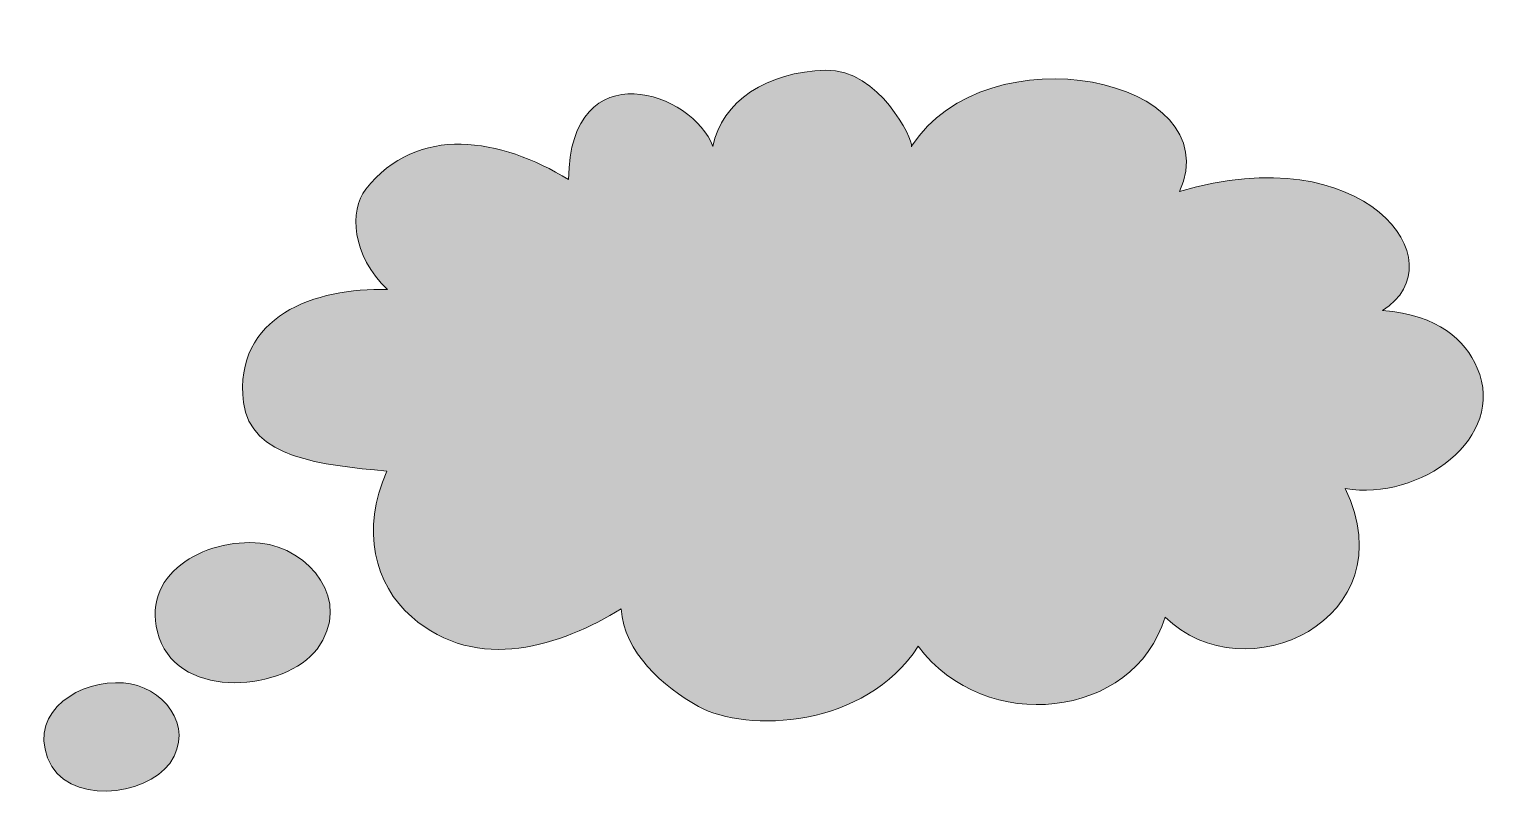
# Model space of a CAD drawing. Header units: inches. Extents: x -1 to 103, y -1 to 54.
import ezdxf

# ---------------------------------------------------------------- set-up
doc = ezdxf.new("R2010")
doc.units = ezdxf.units.IN
doc.header["$MEASUREMENT"] = 0
doc.layers.add('Layer 1', color=7, linetype='Continuous')

msp = doc.modelspace()

# ---------------------------------------------------------------- hatches: boundary and pattern name
at = {"layer": 'Layer 1', "true_color": 0xffffff}
h = msp.add_hatch(color=7, dxfattribs=at)
edge = h.paths.add_edge_path()
edge.add_spline(control_points=[(101.17, 29.86), (100.3, 31.86), (98.49, 33.57), (94.49, 33.93), (99.91, 37.3), (93.19, 46.26), (80.16, 42.31), (83.73, 50.38), (66.48, 53.75), (61.25, 45.51), (61.25, 45.5), (61.24, 45.49), (61.23, 45.48), (61.24, 45.49), (61.25, 45.5), (61.25, 45.51), (61.34, 45.95), (58.99, 50.97), (55.18, 50.88), (51.06, 50.79), (47.83, 48.67), (47.22, 45.49), (45.89, 49.29), (37.13, 52.38), (37.03, 43.16), (32.24, 46.1), (26.37, 47.11), (22.72, 42.48), (21.53, 40.98), (21.72, 37.82), (24.26, 35.4), (19.15, 35.57), (13.36, 33.5), (14.09, 27.44), (14.57, 23.49), (19.61, 23.03), (24.2, 22.58), (22.39, 18.41), (23.31, 14.61), (25.96, 12.3), (30.62, 8.24), (36.54, 10.3), (40.75, 12.86), (40.92, 9.81), (43.74, 7.34), (46.2, 5.98), (49.63, 4.09), (57.99, 4.44), (61.71, 10.23), (66.41, 3.92), (76.95, 5.04), (79.14, 12.29), (84.75, 6.74), (96.27, 12.12), (91.86, 21.36), (97.11, 20.46), (103.3, 24.93), (101.17, 29.86)], knot_values=[0, 0, 0, 0, 1, 1, 1, 2, 2, 2, 3, 3, 3, 4, 4, 4, 5, 5, 5, 6, 6, 6, 7, 7, 7, 8, 8, 8, 9, 9, 9, 10, 10, 10, 11, 11, 11, 12, 12, 12, 13, 13, 13, 14, 14, 14, 15, 15, 15, 16, 16, 16, 17, 17, 17, 18, 18, 18, 19, 19, 19, 19], degree=3, periodic=1)
h = msp.add_hatch(color=7, dxfattribs=at)
edge = h.paths.add_edge_path()
edge.add_spline(control_points=[(15.27, 17.5), (11.36, 17.9), (6.61, 15.27), (8.14, 10.83), (9.68, 6.36), (17.05, 7.09), (19.28, 10.03), (21.83, 13.4), (18.73, 17.16), (15.27, 17.5)], knot_values=[0, 0, 0, 0, 1, 1, 1, 2, 2, 2, 3, 3, 3, 3], degree=3, periodic=1)
h = msp.add_hatch(color=7, dxfattribs=at)
edge = h.paths.add_edge_path()
edge.add_spline(control_points=[(5.62, 7.64), (2.59, 7.86), (-1.01, 5.72), (0.26, 2.34), (1.55, -1.08), (7.22, -0.35), (8.88, 1.96), (10.77, 4.62), (8.29, 7.45), (5.62, 7.64)], knot_values=[0, 0, 0, 0, 1, 1, 1, 2, 2, 2, 3, 3, 3, 3], degree=3, periodic=1)

# ---------------------------------------------------------------- linework, layer by layer
at = {"layer": 'Layer 1', "lineweight": 0}
for points, knots in [([(101.17, 29.86), (100.3, 31.86), (98.49, 33.57), (94.49, 33.93), (99.91, 37.3), (93.19, 46.26), (80.16, 42.31), (83.73, 50.38), (66.48, 53.75), (61.25, 45.51), (61.25, 45.5), (61.24, 45.49), (61.23, 45.48), (61.24, 45.49), (61.25, 45.5), (61.25, 45.51), (61.34, 45.95), (58.99, 50.97), (55.18, 50.88), (51.06, 50.79), (47.83, 48.67), (47.22, 45.49), (45.89, 49.29), (37.13, 52.38), (37.03, 43.16), (32.24, 46.1), (26.37, 47.11), (22.72, 42.48), (21.53, 40.98), (21.72, 37.82), (24.26, 35.4), (19.15, 35.57), (13.36, 33.5), (14.09, 27.44), (14.57, 23.49), (19.61, 23.03), (24.2, 22.58), (22.39, 18.41), (23.31, 14.61), (25.96, 12.3), (30.62, 8.24), (36.54, 10.3), (40.75, 12.86), (40.92, 9.81), (43.74, 7.34), (46.2, 5.98), (49.63, 4.09), (57.99, 4.44), (61.71, 10.23), (66.41, 3.92), (76.95, 5.04), (79.14, 12.29), (84.75, 6.74), (96.27, 12.12), (91.86, 21.36), (97.11, 20.46), (103.3, 24.93), (101.17, 29.86)], [0, 0, 0, 0, 1, 1, 1, 2, 2, 2, 3, 3, 3, 4, 4, 4, 5, 5, 5, 6, 6, 6, 7, 7, 7, 8, 8, 8, 9, 9, 9, 10, 10, 10, 11, 11, 11, 12, 12, 12, 13, 13, 13, 14, 14, 14, 15, 15, 15, 16, 16, 16, 17, 17, 17, 18, 18, 18, 19, 19, 19, 19]), ([(15.27, 17.5), (11.36, 17.9), (6.61, 15.27), (8.14, 10.83), (9.68, 6.36), (17.05, 7.09), (19.28, 10.03), (21.83, 13.4), (18.73, 17.16), (15.27, 17.5)], [0, 0, 0, 0, 1, 1, 1, 2, 2, 2, 3, 3, 3, 3]), ([(5.62, 7.64), (2.59, 7.86), (-1.01, 5.72), (0.26, 2.34), (1.55, -1.08), (7.22, -0.35), (8.88, 1.96), (10.77, 4.62), (8.29, 7.45), (5.62, 7.64)], [0, 0, 0, 0, 1, 1, 1, 2, 2, 2, 3, 3, 3, 3])]:
    msp.add_open_spline(points, degree=3, knots=knots, dxfattribs=at)

doc.saveas('drawing.dxf')
